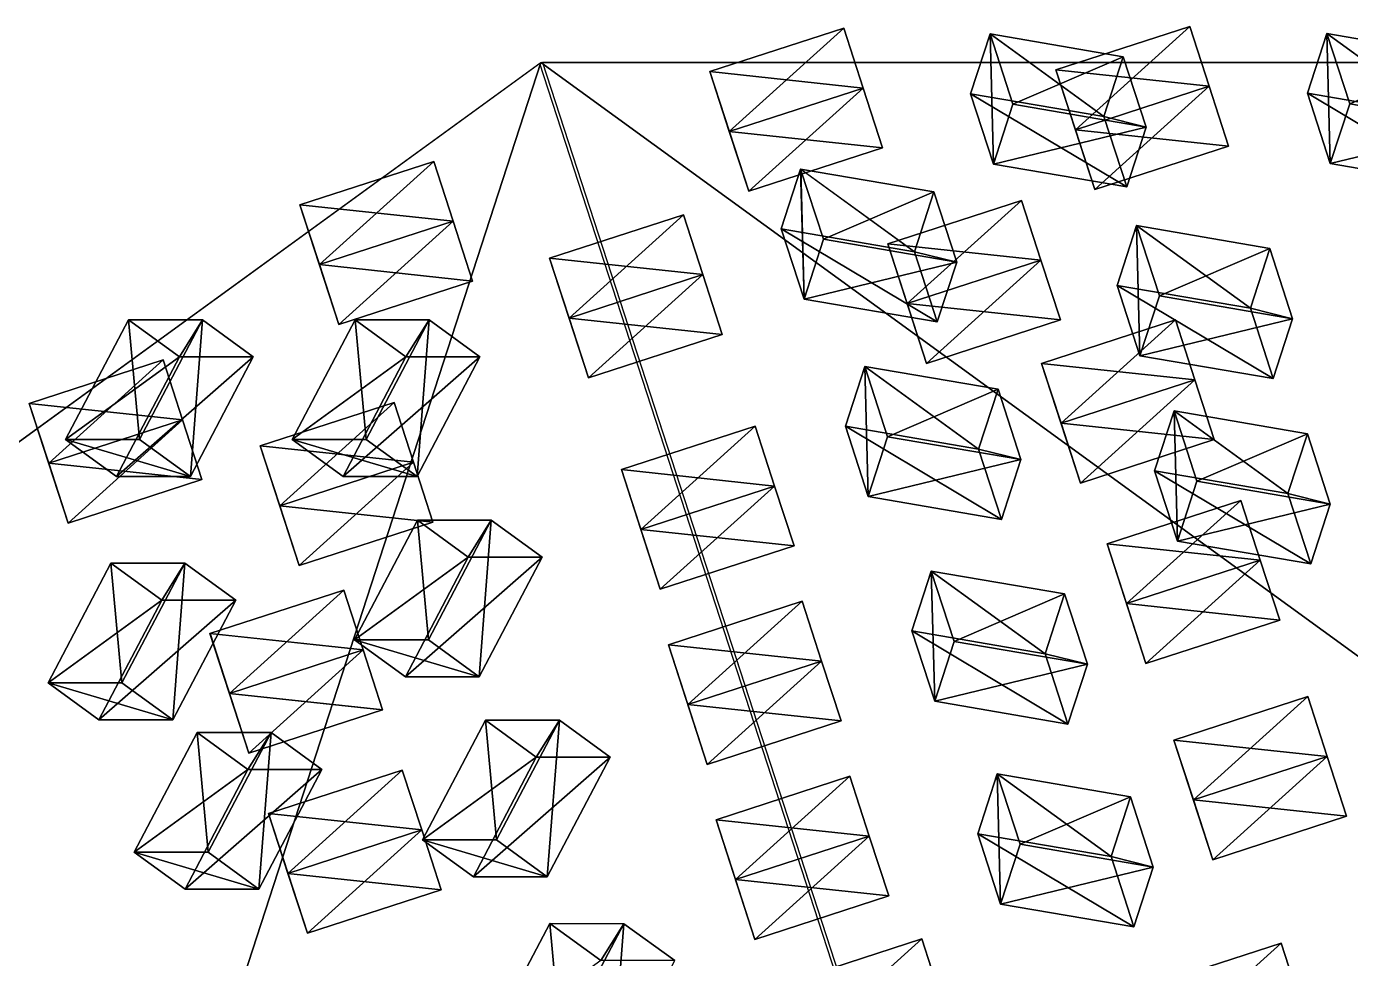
# Model space of a CAD drawing. Header units: metres. Extents: x -324 to 324, y -310 to 311.
# Drawn here: x -136.6 to -42.5, y 244.2 to 310.5 of the extents above; entities that cross this region are included whole.
import ezdxf

# ---------------------------------------------------------------- set-up
doc = ezdxf.new("R2010")
doc.units = ezdxf.units.M

msp = doc.modelspace()

# ---------------------------------------------------------------- linework, layer by layer
for p, q in [((-100.1399, 307.86993, -938.09595), (-261.94815, 190.31635, -1061.6997)), ((-261.85693, 190.37546, -1061.904), (-100.05551, 307.93835, -938.3003)), ((-61.93538, 190.30717, -738.10077), (-100.1399, 307.86993, -938.09595)), ((-100.05551, 307.93835, -938.3003), (99.94634, 307.93277, -1061.9042)), ((100.055176, 307.93848, -1061.6997), (-99.94667, 307.9327, -938.0959)), ((-99.94667, 307.9327, -938.0959), (-61.753036, 190.3664, -738.10077))]:
    msp.add_line(p, q)
for points in [[(-86.66236, 303.03534, -974.90643), (-88.044464, 307.289, -965.9624), (-78.533905, 310.37918, -965.9624), (-78.533806, 310.37927, -965.9623)], [(-77.15197, 306.12604, -963.72614), (-78.533905, 310.37918, -965.9624), (-88.044464, 307.289, -965.9624), (-88.044365, 307.2891, -965.9623)], [(-78.533905, 310.37918, -965.9624), (-77.1518, 306.12552, -974.90643), (-86.66236, 303.03534, -974.90643), (-86.66226, 303.03543, -974.9063)], [(-77.1518, 306.12552, -974.90643), (-78.533905, 310.37918, -965.9624), (-77.15197, 306.12604, -963.72614), (-77.15187, 306.12613, -963.726)], [(-60.039017, 304.09616, -947.635), (-69.51119, 305.7206, -944.87115), (-68.129265, 309.97375, -942.6348), (-68.129166, 309.97385, -942.6347)], [(-68.129265, 309.97375, -942.6348), (-69.51119, 305.7206, -944.87115), (-67.88672, 300.7202, -936.3648), (-67.88662, 300.7203, -936.3647)], [(-67.88672, 300.7202, -936.3648), (-66.50479, 304.97336, -934.12854), (-68.129265, 309.97375, -942.6348), (-68.129166, 309.97385, -942.6347)], [(-58.657085, 308.3493, -945.39874), (-68.129265, 309.97375, -942.6348), (-66.50479, 304.97336, -934.12854), (-66.50469, 304.97345, -934.1284)], [(-68.129265, 309.97375, -942.6348), (-58.657085, 308.3493, -945.39874), (-60.039017, 304.09616, -947.635), (-60.038918, 304.09625, -947.6349)], [(-62.063446, 303.15683, -989.8765), (-63.44555, 307.4105, -980.9325), (-53.934986, 310.50067, -980.9325), (-53.934887, 310.50076, -980.9324)], [(-52.553047, 306.24753, -978.6962), (-53.934986, 310.50067, -980.9325), (-63.44555, 307.4105, -980.9325), (-63.44545, 307.41058, -980.9324)], [(-53.934986, 310.50067, -980.9325), (-52.55288, 306.247, -989.8765), (-62.063446, 303.15683, -989.8765), (-62.063347, 303.15692, -989.8764)], [(-52.55288, 306.247, -989.8765), (-53.934986, 310.50067, -980.9325), (-52.553047, 306.24753, -978.6962), (-52.552948, 306.24762, -978.6961)], [(-36.094727, 304.1237, -962.48395), (-45.566906, 305.74814, -959.7201), (-44.184975, 310.00128, -957.48376), (-44.184875, 310.00137, -957.48364)], [(-44.184975, 310.00128, -957.48376), (-45.566906, 305.74814, -959.7201), (-43.942432, 300.74774, -951.21375), (-43.942333, 300.74783, -951.2136)], [(-43.942432, 300.74774, -951.21375), (-42.5605, 305.0009, -948.9775), (-44.184975, 310.00128, -957.48376), (-44.184875, 310.00137, -957.48364)], [(-34.712795, 308.37683, -960.2477), (-44.184975, 310.00128, -957.48376), (-42.5605, 305.0009, -948.9775), (-42.560402, 305.00098, -948.97736)], [(-44.184975, 310.00128, -957.48376), (-34.712795, 308.37683, -960.2477), (-36.094727, 304.1237, -962.48395), (-36.094627, 304.12378, -962.4838)], [(-100.05551, 307.93835, -938.3003), (-161.85391, 117.712, -1261.8992), (-261.85693, 190.37546, -1061.904), (-261.85684, 190.37556, -1061.9039)], [(-100.05551, 307.93835, -938.3003), (61.75283, 190.36641, -1261.8993), (-161.85391, 117.712, -1261.8992), (-161.8538, 117.7121, -1261.899)], [(-100.05551, 307.93835, -938.3003), (99.94634, 307.93277, -1061.9042), (61.75283, 190.36641, -1261.8993), (61.75293, 190.36652, -1261.8992)], [(-61.753036, 190.3664, -738.10077), (100.055176, 307.93848, -1061.6997), (-99.94667, 307.9327, -938.0959), (-99.94657, 307.9328, -938.09576)], [(-66.50479, 304.97336, -934.12854), (-57.03261, 303.3489, -936.8924), (-58.657085, 308.3493, -945.39874), (-58.656986, 308.3494, -945.3986)], [(-61.753036, 190.3664, -738.10077), (261.85678, 190.37573, -938.09595), (100.055176, 307.93848, -1061.6997), (100.055275, 307.93857, -1061.6996)], [(-60.039017, 304.09616, -947.635), (-58.657085, 308.3493, -945.39874), (-57.03261, 303.3489, -936.8924), (-57.032513, 303.349, -936.8923)], [(-42.5605, 305.0009, -948.9775), (-33.08832, 303.37643, -951.74133), (-34.712795, 308.37683, -960.2477), (-34.712696, 308.37692, -960.24756)], [(-85.280426, 298.7822, -972.67017), (-86.66253, 303.03586, -963.72614), (-88.044464, 307.289, -965.9624), (-88.044365, 307.2891, -965.9623)], [(-88.044464, 307.289, -965.9624), (-86.66236, 303.03534, -974.90643), (-85.280426, 298.7822, -972.67017), (-85.28033, 298.7823, -972.67004)], [(-88.044464, 307.289, -965.9624), (-86.66253, 303.03586, -963.72614), (-77.15197, 306.12604, -963.72614), (-77.15187, 306.12613, -963.726)], [(-60.681507, 298.9037, -987.64026), (-62.063614, 303.15735, -978.6962), (-63.44555, 307.4105, -980.9325), (-63.44545, 307.41058, -980.9324)], [(-63.44555, 307.4105, -980.9325), (-62.063446, 303.15683, -989.8765), (-60.681507, 298.9037, -987.64026), (-60.681408, 298.90378, -987.64014)], [(-63.44555, 307.4105, -980.9325), (-62.063614, 303.15735, -978.6962), (-52.553047, 306.24753, -978.6962), (-52.552948, 306.24762, -978.6961)], [(-75.76987, 301.87238, -972.67017), (-77.15197, 306.12604, -963.72614), (-86.66253, 303.03586, -963.72614), (-86.66243, 303.03595, -963.726)], [(-85.280426, 298.7822, -972.67017), (-86.66236, 303.03534, -974.90643), (-77.1518, 306.12552, -974.90643), (-77.1517, 306.1256, -974.9063)], [(-77.1518, 306.12552, -974.90643), (-75.76987, 301.87238, -972.67017), (-85.280426, 298.7822, -972.67017), (-85.28033, 298.7823, -972.67004)], [(-77.15197, 306.12604, -963.72614), (-75.76987, 301.87238, -972.67017), (-77.1518, 306.12552, -974.90643), (-77.1517, 306.1256, -974.9063)], [(-51.170944, 301.99387, -987.64026), (-52.553047, 306.24753, -978.6962), (-62.063614, 303.15735, -978.6962), (-62.063515, 303.15744, -978.6961)], [(-60.681507, 298.9037, -987.64026), (-62.063446, 303.15683, -989.8765), (-52.55288, 306.247, -989.8765), (-52.55278, 306.2471, -989.8764)], [(-52.55288, 306.247, -989.8765), (-51.170944, 301.99387, -987.64026), (-60.681507, 298.9037, -987.64026), (-60.681408, 298.90378, -987.64014)], [(-52.553047, 306.24753, -978.6962), (-51.170944, 301.99387, -987.64026), (-52.55288, 306.247, -989.8765), (-52.55278, 306.2471, -989.8764)], [(-58.414543, 299.09576, -939.1287), (-67.88672, 300.7202, -936.3648), (-69.51119, 305.7206, -944.87115), (-69.51109, 305.7207, -944.87103)], [(-69.51119, 305.7206, -944.87115), (-60.039017, 304.09616, -947.635), (-58.414543, 299.09576, -939.1287), (-58.414444, 299.09586, -939.1286)], [(-57.03261, 303.3489, -936.8924), (-66.50479, 304.97336, -934.12854), (-67.88672, 300.7202, -936.3648), (-67.88662, 300.7203, -936.3647)], [(-34.470253, 299.1233, -953.97766), (-43.942432, 300.74774, -951.21375), (-45.566906, 305.74814, -959.7201), (-45.566807, 305.74823, -959.72)], [(-45.566906, 305.74814, -959.7201), (-36.094727, 304.1237, -962.48395), (-34.470253, 299.1233, -953.97766), (-34.470154, 299.12338, -953.97754)], [(-33.08832, 303.37643, -951.74133), (-42.5605, 305.0009, -948.9775), (-43.942432, 300.74774, -951.21375), (-43.942333, 300.74783, -951.2136)], [(-57.03261, 303.3489, -936.8924), (-58.414543, 299.09576, -939.1287), (-60.039017, 304.09616, -947.635), (-60.038918, 304.09625, -947.6349)], [(-67.88672, 300.7202, -936.3648), (-58.414543, 299.09576, -939.1287), (-57.03261, 303.3489, -936.8924), (-57.032513, 303.349, -936.8923)], [(-62.063614, 303.15735, -978.6962), (-60.681507, 298.9037, -987.64026), (-51.170944, 301.99387, -987.64026), (-51.170845, 301.99396, -987.64014)], [(-43.942432, 300.74774, -951.21375), (-34.470253, 299.1233, -953.97766), (-33.08832, 303.37643, -951.74133), (-33.088223, 303.37653, -951.7412)], [(-86.66253, 303.03586, -963.72614), (-85.280426, 298.7822, -972.67017), (-75.76987, 301.87238, -972.67017), (-75.76977, 301.87247, -972.67004)], [(-115.80511, 293.56625, -974.90643), (-117.18721, 297.81992, -965.9624), (-107.67665, 300.9101, -965.9624), (-107.67655, 300.9102, -965.9623)], [(-106.294716, 296.65695, -963.72614), (-107.67665, 300.9101, -965.9624), (-117.18721, 297.81992, -965.9624), (-117.18711, 297.82, -965.9623)], [(-107.67665, 300.9101, -965.9624), (-106.29455, 296.65643, -974.90643), (-115.80511, 293.56625, -974.90643), (-115.80501, 293.56635, -974.9063)], [(-106.29455, 296.65643, -974.90643), (-107.67665, 300.9101, -965.9624), (-106.294716, 296.65695, -963.72614), (-106.29462, 296.65704, -963.726)], [(-73.50107, 294.48944, -921.04517), (-82.97324, 296.1139, -918.2813), (-81.59132, 300.36703, -916.045), (-81.59122, 300.36713, -916.04486)], [(-81.59132, 300.36703, -916.045), (-82.97324, 296.1139, -918.2813), (-81.34877, 291.1135, -909.77496), (-81.34867, 291.1136, -909.77484)], [(-81.34877, 291.1135, -909.77496), (-79.96684, 295.36664, -907.5387), (-81.59132, 300.36703, -916.045), (-81.59122, 300.36713, -916.04486)], [(-72.11914, 298.74258, -918.8089), (-81.59132, 300.36703, -916.045), (-79.96684, 295.36664, -907.5387), (-79.96674, 295.36673, -907.5386)], [(-81.59132, 300.36703, -916.045), (-72.11914, 298.74258, -918.8089), (-73.50107, 294.48944, -921.04517), (-73.50097, 294.48953, -921.04504)], [(-79.96684, 295.36664, -907.5387), (-70.49467, 293.7422, -910.30255), (-72.11914, 298.74258, -918.8089), (-72.11904, 298.74268, -918.8088)], [(-73.50107, 294.48944, -921.04517), (-72.11914, 298.74258, -918.8089), (-70.49467, 293.7422, -910.30255), (-70.49457, 293.74228, -910.3024)], [(-114.42317, 289.3131, -972.67017), (-115.805275, 293.56677, -963.72614), (-117.18721, 297.81992, -965.9624), (-117.18711, 297.82, -965.9623)], [(-117.18721, 297.81992, -965.9624), (-115.80511, 293.56625, -974.90643), (-114.42317, 289.3131, -972.67017), (-114.42307, 289.3132, -972.67004)], [(-117.18721, 297.81992, -965.9624), (-115.805275, 293.56677, -963.72614), (-106.294716, 296.65695, -963.72614), (-106.29462, 296.65704, -963.726)], [(-74.021126, 290.79483, -1005.9982), (-75.40323, 295.0485, -997.0542), (-65.89267, 298.13867, -997.0542), (-65.89257, 298.13876, -997.0541)], [(-64.510735, 293.88553, -994.81793), (-65.89267, 298.13867, -997.0542), (-75.40323, 295.0485, -997.0542), (-75.40313, 295.04858, -997.0541)], [(-65.89267, 298.13867, -997.0542), (-64.51057, 293.885, -1005.9982), (-74.021126, 290.79483, -1005.9982), (-74.02103, 290.79492, -1005.9981)], [(-64.51057, 293.885, -1005.9982), (-65.89267, 298.13867, -997.0542), (-64.510735, 293.88553, -994.81793), (-64.510635, 293.88562, -994.8178)], [(-104.91261, 292.4033, -972.67017), (-106.294716, 296.65695, -963.72614), (-115.805275, 293.56677, -963.72614), (-115.805176, 293.56686, -963.726)], [(-114.42317, 289.3131, -972.67017), (-115.80511, 293.56625, -974.90643), (-106.29455, 296.65643, -974.90643), (-106.29445, 296.65652, -974.9063)], [(-106.29455, 296.65643, -974.90643), (-104.91261, 292.4033, -972.67017), (-114.42317, 289.3131, -972.67017), (-114.42307, 289.3132, -972.67004)], [(-106.294716, 296.65695, -963.72614), (-104.91261, 292.4033, -972.67017), (-106.29455, 296.65643, -974.90643), (-106.29445, 296.65652, -974.9063)], [(-98.05485, 289.76712, -993.1009), (-99.43695, 294.02078, -984.15686), (-89.92639, 297.11096, -984.15686), (-89.92629, 297.11105, -984.15674)], [(-88.54446, 292.85782, -981.9206), (-89.92639, 297.11096, -984.15686), (-99.43695, 294.02078, -984.15686), (-99.43685, 294.02087, -984.15674)], [(-89.92639, 297.11096, -984.15686), (-88.54429, 292.8573, -993.1009), (-98.05485, 289.76712, -993.1009), (-98.05475, 289.7672, -993.10077)], [(-88.54429, 292.8573, -993.1009), (-89.92639, 297.11096, -984.15686), (-88.54446, 292.85782, -981.9206), (-88.54436, 292.8579, -981.9205)], [(-71.876595, 289.48904, -912.5389), (-81.34877, 291.1135, -909.77496), (-82.97324, 296.1139, -918.2813), (-82.973145, 296.11398, -918.2812)], [(-82.97324, 296.1139, -918.2813), (-73.50107, 294.48944, -921.04517), (-71.876595, 289.48904, -912.5389), (-71.876495, 289.48914, -912.53876)], [(-49.623108, 290.46735, -928.15125), (-59.095287, 292.0918, -925.3874), (-57.713356, 296.34494, -923.15106), (-57.713257, 296.34503, -923.15094)], [(-57.713356, 296.34494, -923.15106), (-59.095287, 292.0918, -925.3874), (-57.470814, 287.0914, -916.88104), (-57.470715, 287.0915, -916.8809)], [(-57.470814, 287.0914, -916.88104), (-56.088882, 291.34454, -914.6448), (-57.713356, 296.34494, -923.15106), (-57.713257, 296.34503, -923.15094)], [(-48.241177, 294.7205, -925.915), (-57.713356, 296.34494, -923.15106), (-56.088882, 291.34454, -914.6448), (-56.088783, 291.34464, -914.64465)], [(-57.713356, 296.34494, -923.15106), (-48.241177, 294.7205, -925.915), (-49.623108, 290.46735, -928.15125), (-49.62301, 290.46744, -928.1511)], [(-70.49467, 293.7422, -910.30255), (-79.96684, 295.36664, -907.5387), (-81.34877, 291.1135, -909.77496), (-81.34867, 291.1136, -909.77484)], [(-72.63919, 286.5417, -1003.76196), (-74.02129, 290.79535, -994.81793), (-75.40323, 295.0485, -997.0542), (-75.40313, 295.04858, -997.0541)], [(-75.40323, 295.0485, -997.0542), (-74.021126, 290.79483, -1005.9982), (-72.63919, 286.5417, -1003.76196), (-72.63909, 286.54178, -1003.76184)], [(-75.40323, 295.0485, -997.0542), (-74.02129, 290.79535, -994.81793), (-64.510735, 293.88553, -994.81793), (-64.510635, 293.88562, -994.8178)], [(-56.088882, 291.34454, -914.6448), (-46.616703, 289.7201, -917.4086), (-48.241177, 294.7205, -925.915), (-48.241077, 294.72058, -925.91486)], [(-49.623108, 290.46735, -928.15125), (-48.241177, 294.7205, -925.915), (-46.616703, 289.7201, -917.4086), (-46.616604, 289.72018, -917.4085)], [(-96.67291, 285.51398, -990.8646), (-98.055016, 289.76764, -981.9206), (-99.43695, 294.02078, -984.15686), (-99.43685, 294.02087, -984.15674)], [(-99.43695, 294.02078, -984.15686), (-98.05485, 289.76712, -993.1009), (-96.67291, 285.51398, -990.8646), (-96.67281, 285.51407, -990.8645)], [(-99.43695, 294.02078, -984.15686), (-98.055016, 289.76764, -981.9206), (-88.54446, 292.85782, -981.9206), (-88.54436, 292.8579, -981.9205)], [(-81.34877, 291.1135, -909.77496), (-71.876595, 289.48904, -912.5389), (-70.49467, 293.7422, -910.30255), (-70.49457, 293.74228, -910.3024)], [(-63.128628, 289.63187, -1003.76196), (-64.510735, 293.88553, -994.81793), (-74.02129, 290.79535, -994.81793), (-74.021194, 290.79544, -994.8178)], [(-72.63919, 286.5417, -1003.76196), (-74.021126, 290.79483, -1005.9982), (-64.51057, 293.885, -1005.9982), (-64.51047, 293.8851, -1005.9981)], [(-70.49467, 293.7422, -910.30255), (-71.876595, 289.48904, -912.5389), (-73.50107, 294.48944, -921.04517), (-73.50097, 294.48953, -921.04504)], [(-64.51057, 293.885, -1005.9982), (-63.128628, 289.63187, -1003.76196), (-72.63919, 286.5417, -1003.76196), (-72.63909, 286.54178, -1003.76184)], [(-64.510735, 293.88553, -994.81793), (-63.128628, 289.63187, -1003.76196), (-64.51057, 293.885, -1005.9982), (-64.51047, 293.8851, -1005.9981)], [(-115.805275, 293.56677, -963.72614), (-114.42317, 289.3131, -972.67017), (-104.91261, 292.4033, -972.67017), (-104.91251, 292.40338, -972.67004)], [(-87.16235, 288.60416, -990.8646), (-88.54446, 292.85782, -981.9206), (-98.055016, 289.76764, -981.9206), (-98.05492, 289.76773, -981.9205)], [(-96.67291, 285.51398, -990.8646), (-98.05485, 289.76712, -993.1009), (-88.54429, 292.8573, -993.1009), (-88.54419, 292.8574, -993.10077)], [(-88.54429, 292.8573, -993.1009), (-87.16235, 288.60416, -990.8646), (-96.67291, 285.51398, -990.8646), (-96.67281, 285.51407, -990.8645)], [(-88.54446, 292.85782, -981.9206), (-87.16235, 288.60416, -990.8646), (-88.54429, 292.8573, -993.1009), (-88.54419, 292.8574, -993.10077)], [(-47.998634, 285.46695, -919.64496), (-57.470814, 287.0914, -916.88104), (-59.095287, 292.0918, -925.3874), (-59.09519, 292.0919, -925.38727)], [(-59.095287, 292.0918, -925.3874), (-49.623108, 290.46735, -928.15125), (-47.998634, 285.46695, -919.64496), (-47.998535, 285.46704, -919.64484)], [(-46.616703, 289.7201, -917.4086), (-56.088882, 291.34454, -914.6448), (-57.470814, 287.0914, -916.88104), (-57.470715, 287.0915, -916.8809)], [(-74.02129, 290.79535, -994.81793), (-72.63919, 286.5417, -1003.76196), (-63.128628, 289.63187, -1003.76196), (-63.12853, 289.63196, -1003.76184)], [(-46.616703, 289.7201, -917.4086), (-47.998634, 285.46695, -919.64496), (-49.623108, 290.46735, -928.15125), (-49.62301, 290.46744, -928.1511)], [(-129.37868, 289.64566, -944.9735), (-133.8507, 281.13907, -942.2096), (-128.59305, 281.13882, -933.7033), (-128.59294, 281.13892, -933.7032)], [(-133.8507, 281.13907, -942.2096), (-129.37868, 289.64566, -944.9735), (-125.76073, 287.01706, -947.2098), (-125.76063, 287.01715, -947.20966)], [(-128.59305, 281.13882, -933.7033), (-124.121025, 289.64542, -936.46716), (-129.37868, 289.64566, -944.9735), (-129.37857, 289.64575, -944.9734)], [(-125.76073, 287.01706, -947.2098), (-129.37868, 289.64566, -944.9735), (-124.121025, 289.64542, -936.46716), (-124.120926, 289.6455, -936.46704)], [(-124.121025, 289.64542, -936.46716), (-128.59305, 281.13882, -933.7033), (-124.975105, 278.51022, -935.9396), (-124.975006, 278.5103, -935.93945)], [(-124.121025, 289.64542, -936.46716), (-120.50308, 287.0168, -938.7035), (-125.76073, 287.01706, -947.2098), (-125.76063, 287.01715, -947.20966)], [(-124.975105, 278.51022, -935.9396), (-120.50308, 287.0168, -938.7035), (-124.121025, 289.64542, -936.46716), (-124.120926, 289.6455, -936.46704)], [(-113.26792, 289.64493, -918.9081), (-117.739944, 281.13834, -916.14417), (-112.4823, 281.1381, -907.6379), (-112.4822, 281.13818, -907.63776)], [(-117.739944, 281.13834, -916.14417), (-113.26792, 289.64493, -918.9081), (-109.64998, 287.01633, -921.14435), (-109.64988, 287.01642, -921.1442)], [(-112.4823, 281.1381, -907.6379), (-108.01028, 289.64468, -910.40173), (-113.26792, 289.64493, -918.9081), (-113.26782, 289.64502, -918.90796)], [(-109.64998, 287.01633, -921.14435), (-113.26792, 289.64493, -918.9081), (-108.01028, 289.64468, -910.40173), (-108.01018, 289.64478, -910.4016)], [(-108.01028, 289.64468, -910.40173), (-112.4823, 281.1381, -907.6379), (-108.86436, 278.5095, -909.87415), (-108.86426, 278.50958, -909.874)], [(-108.01028, 289.64468, -910.40173), (-104.392334, 287.01608, -912.63806), (-109.64998, 287.01633, -921.14435), (-109.64988, 287.01642, -921.1442)], [(-108.86436, 278.5095, -909.87415), (-104.392334, 287.01608, -912.63806), (-108.01028, 289.64468, -910.40173), (-108.01018, 289.64478, -910.4016)], [(-98.055016, 289.76764, -981.9206), (-96.67291, 285.51398, -990.8646), (-87.16235, 288.60416, -990.8646), (-87.162254, 288.60425, -990.8645)], [(-63.08056, 282.2885, -1028.937), (-64.46266, 286.54218, -1019.993), (-54.9521, 289.63235, -1019.993), (-54.952, 289.63245, -1019.99286)], [(-53.57016, 285.3792, -1017.7567), (-54.9521, 289.63235, -1019.993), (-64.46266, 286.54218, -1019.993), (-64.46256, 286.54227, -1019.99286)], [(-54.9521, 289.63235, -1019.993), (-53.569992, 285.3787, -1028.937), (-63.08056, 282.2885, -1028.937), (-63.08046, 282.2886, -1028.9369)], [(-57.470814, 287.0914, -916.88104), (-47.998634, 285.46695, -919.64496), (-46.616703, 289.7201, -917.4086), (-46.616604, 289.72018, -917.4085)], [(-53.569992, 285.3787, -1028.937), (-54.9521, 289.63235, -1019.993), (-53.57016, 285.3792, -1017.7567), (-53.57006, 285.3793, -1017.7566)], [(-135.04276, 279.44434, -989.8765), (-136.42485, 283.698, -980.9325), (-126.91429, 286.78818, -980.9325), (-126.91419, 286.78827, -980.9324)], [(-125.53236, 282.53503, -978.6962), (-126.91429, 286.78818, -980.9325), (-136.42485, 283.698, -980.9325), (-136.42474, 283.6981, -980.9324)], [(-126.91429, 286.78818, -980.9325), (-125.53219, 282.53452, -989.8765), (-135.04276, 279.44434, -989.8765), (-135.04265, 279.44443, -989.8764)], [(-125.76073, 287.01706, -947.2098), (-130.23276, 278.51047, -944.4459), (-133.8507, 281.13907, -942.2096), (-133.85059, 281.13916, -942.2095)], [(-130.23276, 278.51047, -944.4459), (-125.76073, 287.01706, -947.2098), (-120.50308, 287.0168, -938.7035), (-120.50298, 287.0169, -938.70337)], [(-120.50308, 287.0168, -938.7035), (-124.975105, 278.51022, -935.9396), (-130.23276, 278.51047, -944.4459), (-130.23265, 278.51056, -944.4458)], [(-125.53219, 282.53452, -989.8765), (-126.91429, 286.78818, -980.9325), (-125.53236, 282.53503, -978.6962), (-125.53226, 282.53513, -978.6961)], [(-109.64998, 287.01633, -921.14435), (-114.122, 278.50974, -918.3805), (-117.739944, 281.13834, -916.14417), (-117.739845, 281.13843, -916.14404)], [(-114.122, 278.50974, -918.3805), (-109.64998, 287.01633, -921.14435), (-104.392334, 287.01608, -912.63806), (-104.392235, 287.01617, -912.63794)], [(-104.392334, 287.01608, -912.63806), (-108.86436, 278.5095, -909.87415), (-114.122, 278.50974, -918.3805), (-114.1219, 278.50983, -918.3804)], [(-68.941574, 280.45456, -897.1701), (-78.41375, 282.079, -894.40625), (-77.03182, 286.33215, -892.1699), (-77.03172, 286.33224, -892.1698)], [(-77.03182, 286.33215, -892.1699), (-78.41375, 282.079, -894.40625), (-76.789276, 277.0786, -885.8999), (-76.78918, 277.0787, -885.8998)], [(-76.789276, 277.0786, -885.8999), (-75.40735, 281.33176, -883.66364), (-77.03182, 286.33215, -892.1699), (-77.03172, 286.33224, -892.1698)], [(-67.55965, 284.7077, -894.93384), (-77.03182, 286.33215, -892.1699), (-75.40735, 281.33176, -883.66364), (-75.40725, 281.33185, -883.6635)], [(-77.03182, 286.33215, -892.1699), (-67.55965, 284.7077, -894.93384), (-68.941574, 280.45456, -897.1701), (-68.941475, 280.45465, -897.17)], [(-61.69862, 278.03537, -1026.7008), (-63.080727, 282.28903, -1017.7567), (-64.46266, 286.54218, -1019.993), (-64.46256, 286.54227, -1019.99286)], [(-64.46266, 286.54218, -1019.993), (-63.08056, 282.2885, -1028.937), (-61.69862, 278.03537, -1026.7008), (-61.69852, 278.03546, -1026.7007)], [(-64.46266, 286.54218, -1019.993), (-63.080727, 282.28903, -1017.7567), (-53.57016, 285.3792, -1017.7567), (-53.57006, 285.3793, -1017.7566)], [(-52.188057, 281.12555, -1026.7008), (-53.57016, 285.3792, -1017.7567), (-63.080727, 282.28903, -1017.7567), (-63.080627, 282.28912, -1017.7566)], [(-61.69862, 278.03537, -1026.7008), (-63.08056, 282.2885, -1028.937), (-53.569992, 285.3787, -1028.937), (-53.569893, 285.37878, -1028.9369)], [(-53.569992, 285.3787, -1028.937), (-52.188057, 281.12555, -1026.7008), (-61.69862, 278.03537, -1026.7008), (-61.69852, 278.03546, -1026.7007)], [(-53.57016, 285.3792, -1017.7567), (-52.188057, 281.12555, -1026.7008), (-53.569992, 285.3787, -1028.937), (-53.569893, 285.37878, -1028.9369)], [(-75.40735, 281.33176, -883.66364), (-65.93517, 279.7073, -886.4275), (-67.55965, 284.7077, -894.93384), (-67.55955, 284.7078, -894.9337)], [(-68.941574, 280.45456, -897.1701), (-67.55965, 284.7077, -894.93384), (-65.93517, 279.7073, -886.4275), (-65.935074, 279.7074, -886.42737)], [(-133.66081, 275.1912, -987.64026), (-135.04292, 279.44485, -978.6962), (-136.42485, 283.698, -980.9325), (-136.42474, 283.6981, -980.9324)], [(-136.42485, 283.698, -980.9325), (-135.04276, 279.44434, -989.8765), (-133.66081, 275.1912, -987.64026), (-133.6607, 275.19128, -987.64014)], [(-136.42485, 283.698, -980.9325), (-135.04292, 279.44485, -978.6962), (-125.53236, 282.53503, -978.6962), (-125.53226, 282.53513, -978.6961)], [(-118.62797, 276.42224, -1005.7679), (-120.01007, 280.6759, -996.82385), (-110.49951, 283.76608, -996.82385), (-110.49941, 283.76617, -996.8237)], [(-109.11758, 279.51294, -994.5876), (-110.49951, 283.76608, -996.82385), (-120.01007, 280.6759, -996.82385), (-120.00997, 280.676, -996.8237)], [(-110.49951, 283.76608, -996.82385), (-109.11741, 279.51242, -1005.7679), (-118.62797, 276.42224, -1005.7679), (-118.62787, 276.42233, -1005.76776)], [(-109.11741, 279.51242, -1005.7679), (-110.49951, 283.76608, -996.82385), (-109.11758, 279.51294, -994.5876), (-109.11748, 279.51303, -994.58746)], [(-124.15025, 278.28137, -987.64026), (-125.53236, 282.53503, -978.6962), (-135.04292, 279.44485, -978.6962), (-135.04282, 279.44495, -978.6961)], [(-133.66081, 275.1912, -987.64026), (-135.04276, 279.44434, -989.8765), (-125.53219, 282.53452, -989.8765), (-125.53209, 282.5346, -989.8764)], [(-125.53219, 282.53452, -989.8765), (-124.15025, 278.28137, -987.64026), (-133.66081, 275.1912, -987.64026), (-133.6607, 275.19128, -987.64014)], [(-125.53236, 282.53503, -978.6962), (-124.15025, 278.28137, -987.64026), (-125.53219, 282.53452, -989.8765), (-125.53209, 282.5346, -989.8764)], [(-46.955025, 277.29184, -904.7417), (-56.427204, 278.9163, -901.97784), (-55.045273, 283.16943, -899.7415), (-55.045174, 283.16953, -899.7414)], [(-55.045273, 283.16943, -899.7415), (-56.427204, 278.9163, -901.97784), (-54.80273, 273.9159, -893.4715), (-54.80263, 273.916, -893.4714)], [(-54.80273, 273.9159, -893.4715), (-53.4208, 278.16904, -891.2352), (-55.045273, 283.16943, -899.7415), (-55.045174, 283.16953, -899.7414)], [(-45.573093, 281.54498, -902.50543), (-55.045273, 283.16943, -899.7415), (-53.4208, 278.16904, -891.2352), (-53.4207, 278.16913, -891.2351)], [(-55.045273, 283.16943, -899.7415), (-45.573093, 281.54498, -902.50543), (-46.955025, 277.29184, -904.7417), (-46.954926, 277.29193, -904.7416)], [(-92.95474, 274.73727, -1024.8375), (-94.336845, 278.99094, -1015.8935), (-84.82629, 282.08112, -1015.8935), (-84.82619, 282.0812, -1015.8934)], [(-83.44435, 277.82797, -1013.6572), (-84.82629, 282.08112, -1015.8935), (-94.336845, 278.99094, -1015.8935), (-94.33675, 278.99103, -1015.8934)], [(-84.82629, 282.08112, -1015.8935), (-83.44418, 277.82745, -1024.8375), (-92.95474, 274.73727, -1024.8375), (-92.95464, 274.73737, -1024.8374)], [(-83.44418, 277.82745, -1024.8375), (-84.82629, 282.08112, -1015.8935), (-83.44435, 277.82797, -1013.6572), (-83.44425, 277.82806, -1013.6571)], [(-67.3171, 275.45416, -888.6638), (-76.789276, 277.0786, -885.8999), (-78.41375, 282.079, -894.40625), (-78.41365, 282.0791, -894.4061)], [(-78.41375, 282.079, -894.40625), (-68.941574, 280.45456, -897.1701), (-67.3171, 275.45416, -888.6638), (-67.317, 275.45425, -888.6637)], [(-63.080727, 282.28903, -1017.7567), (-61.69862, 278.03537, -1026.7008), (-52.188057, 281.12555, -1026.7008), (-52.187958, 281.12564, -1026.7007)], [(-53.4208, 278.16904, -891.2352), (-43.94862, 276.5446, -893.9991), (-45.573093, 281.54498, -902.50543), (-45.572994, 281.54507, -902.5053)], [(-46.955025, 277.29184, -904.7417), (-45.573093, 281.54498, -902.50543), (-43.94862, 276.5446, -893.9991), (-43.94852, 276.54468, -893.99896)], [(-124.975105, 278.51022, -935.9396), (-128.59305, 281.13882, -933.7033), (-133.8507, 281.13907, -942.2096), (-133.85059, 281.13916, -942.2095)], [(-133.8507, 281.13907, -942.2096), (-130.23276, 278.51047, -944.4459), (-124.975105, 278.51022, -935.9396), (-124.975006, 278.5103, -935.93945)], [(-117.24603, 272.1691, -1003.5316), (-118.628136, 276.42276, -994.5876), (-120.01007, 280.6759, -996.82385), (-120.00997, 280.676, -996.8237)], [(-120.01007, 280.6759, -996.82385), (-118.62797, 276.42224, -1005.7679), (-117.24603, 272.1691, -1003.5316), (-117.24593, 272.1692, -1003.5315)], [(-120.01007, 280.6759, -996.82385), (-118.628136, 276.42276, -994.5876), (-109.11758, 279.51294, -994.5876), (-109.11748, 279.51303, -994.58746)], [(-108.86436, 278.5095, -909.87415), (-112.4823, 281.1381, -907.6379), (-117.739944, 281.13834, -916.14417), (-117.739845, 281.13843, -916.14404)], [(-117.739944, 281.13834, -916.14417), (-114.122, 278.50974, -918.3805), (-108.86436, 278.5095, -909.87415), (-108.86426, 278.50958, -909.874)], [(-65.93517, 279.7073, -886.4275), (-75.40735, 281.33176, -883.66364), (-76.789276, 277.0786, -885.8999), (-76.78918, 277.0787, -885.8998)], [(-76.789276, 277.0786, -885.8999), (-67.3171, 275.45416, -888.6638), (-65.93517, 279.7073, -886.4275), (-65.935074, 279.7074, -886.42737)], [(-65.93517, 279.7073, -886.4275), (-67.3171, 275.45416, -888.6638), (-68.941574, 280.45456, -897.1701), (-68.941475, 280.45465, -897.17)], [(-135.04292, 279.44485, -978.6962), (-133.66081, 275.1912, -987.64026), (-124.15025, 278.28137, -987.64026), (-124.150154, 278.28146, -987.64014)], [(-107.73547, 275.25928, -1003.5316), (-109.11758, 279.51294, -994.5876), (-118.628136, 276.42276, -994.5876), (-118.62804, 276.42285, -994.58746)], [(-117.24603, 272.1691, -1003.5316), (-118.62797, 276.42224, -1005.7679), (-109.11741, 279.51242, -1005.7679), (-109.11731, 279.5125, -1005.76776)], [(-109.11741, 279.51242, -1005.7679), (-107.73547, 275.25928, -1003.5316), (-117.24603, 272.1691, -1003.5316), (-117.24593, 272.1692, -1003.5315)], [(-109.11758, 279.51294, -994.5876), (-107.73547, 275.25928, -1003.5316), (-109.11741, 279.51242, -1005.7679), (-109.11731, 279.5125, -1005.76776)], [(-91.57281, 270.48413, -1022.60126), (-92.95491, 274.7378, -1013.6572), (-94.336845, 278.99094, -1015.8935), (-94.33675, 278.99103, -1015.8934)], [(-94.336845, 278.99094, -1015.8935), (-92.95474, 274.73727, -1024.8375), (-91.57281, 270.48413, -1022.60126), (-91.57271, 270.48422, -1022.60114)], [(-94.336845, 278.99094, -1015.8935), (-92.95491, 274.7378, -1013.6572), (-83.44435, 277.82797, -1013.6572), (-83.44425, 277.82806, -1013.6571)], [(-45.33055, 272.29144, -896.2354), (-54.80273, 273.9159, -893.4715), (-56.427204, 278.9163, -901.97784), (-56.427105, 278.91638, -901.9777)], [(-56.427204, 278.9163, -901.97784), (-46.955025, 277.29184, -904.7417), (-45.33055, 272.29144, -896.2354), (-45.330452, 272.29153, -896.2353)], [(-82.06225, 273.5743, -1022.60126), (-83.44435, 277.82797, -1013.6572), (-92.95491, 274.7378, -1013.6572), (-92.95481, 274.73788, -1013.6571)], [(-91.57281, 270.48413, -1022.60126), (-92.95474, 274.73727, -1024.8375), (-83.44418, 277.82745, -1024.8375), (-83.444084, 277.82755, -1024.8374)], [(-83.44418, 277.82745, -1024.8375), (-82.06225, 273.5743, -1022.60126), (-91.57281, 270.48413, -1022.60126), (-91.57271, 270.48422, -1022.60114)], [(-83.44435, 277.82797, -1013.6572), (-82.06225, 273.5743, -1022.60126), (-83.44418, 277.82745, -1024.8375), (-83.444084, 277.82755, -1024.8374)], [(-43.94862, 276.5446, -893.9991), (-53.4208, 278.16904, -891.2352), (-54.80273, 273.9159, -893.4715), (-54.80263, 273.916, -893.4714)], [(-58.425987, 269.46317, -1056.2058), (-59.80809, 273.71683, -1047.2617), (-50.297527, 276.807, -1047.2617), (-50.29743, 276.8071, -1047.2616)], [(-48.91559, 272.55386, -1045.0254), (-50.297527, 276.807, -1047.2617), (-59.80809, 273.71683, -1047.2617), (-59.80799, 273.71692, -1047.2616)], [(-50.297527, 276.807, -1047.2617), (-48.91542, 272.55334, -1056.2058), (-58.425987, 269.46317, -1056.2058), (-58.425888, 269.46326, -1056.2057)], [(-48.91542, 272.55334, -1056.2058), (-50.297527, 276.807, -1047.2617), (-48.91559, 272.55386, -1045.0254), (-48.91549, 272.55396, -1045.0253)], [(-43.94862, 276.5446, -893.9991), (-45.33055, 272.29144, -896.2354), (-46.955025, 277.29184, -904.7417), (-46.954926, 277.29193, -904.7416)], [(-118.628136, 276.42276, -994.5876), (-117.24603, 272.1691, -1003.5316), (-107.73547, 275.25928, -1003.5316), (-107.735374, 275.25937, -1003.5315)], [(-54.80273, 273.9159, -893.4715), (-45.33055, 272.29144, -896.2354), (-43.94862, 276.5446, -893.9991), (-43.94852, 276.54468, -893.99896)], [(-108.83914, 275.40646, -895.0068), (-113.31117, 266.89987, -892.24286), (-108.05352, 266.89963, -883.7366), (-108.05342, 266.89972, -883.73645)], [(-113.31117, 266.89987, -892.24286), (-108.83914, 275.40646, -895.0068), (-105.2212, 272.77786, -897.24304), (-105.2211, 272.77795, -897.2429)], [(-108.05352, 266.89963, -883.7366), (-103.5815, 275.40622, -886.5004), (-108.83914, 275.40646, -895.0068), (-108.83904, 275.40656, -895.00665)], [(-105.2212, 272.77786, -897.24304), (-108.83914, 275.40646, -895.0068), (-103.5815, 275.40622, -886.5004), (-103.5814, 275.4063, -886.5003)], [(-103.5815, 275.40622, -886.5004), (-108.05352, 266.89963, -883.7366), (-104.43558, 264.27103, -885.97284), (-104.43548, 264.27112, -885.9727)], [(-103.5815, 275.40622, -886.5004), (-99.96355, 272.77762, -888.73676), (-105.2212, 272.77786, -897.24304), (-105.2211, 272.77795, -897.2429)], [(-104.43558, 264.27103, -885.97284), (-99.96355, 272.77762, -888.73676), (-103.5815, 275.40622, -886.5004), (-103.5814, 275.4063, -886.5003)], [(-92.95491, 274.7378, -1013.6572), (-91.57281, 270.48413, -1022.60126), (-82.06225, 273.5743, -1022.60126), (-82.06215, 273.5744, -1022.60114)], [(-57.04405, 265.21002, -1053.9695), (-58.426155, 269.46368, -1045.0254), (-59.80809, 273.71683, -1047.2617), (-59.80799, 273.71692, -1047.2616)], [(-59.80809, 273.71683, -1047.2617), (-58.425987, 269.46317, -1056.2058), (-57.04405, 265.21002, -1053.9695), (-57.04395, 265.2101, -1053.9694)], [(-59.80809, 273.71683, -1047.2617), (-58.426155, 269.46368, -1045.0254), (-48.91559, 272.55386, -1045.0254), (-48.91549, 272.55396, -1045.0253)], [(-130.62358, 272.3408, -926.6469), (-135.09561, 263.8342, -923.883), (-129.83797, 263.83395, -915.3767), (-129.83786, 263.83405, -915.3766)], [(-135.09561, 263.8342, -923.883), (-130.62358, 272.3408, -926.6469), (-127.00564, 269.7122, -928.8832), (-127.00554, 269.71228, -928.88306)], [(-129.83797, 263.83395, -915.3767), (-125.36594, 272.34055, -918.14056), (-130.62358, 272.3408, -926.6469), (-130.62347, 272.34088, -926.6468)], [(-127.00564, 269.7122, -928.8832), (-130.62358, 272.3408, -926.6469), (-125.36594, 272.34055, -918.14056), (-125.36584, 272.34064, -918.14044)], [(-125.36594, 272.34055, -918.14056), (-129.83797, 263.83395, -915.3767), (-126.22002, 261.20535, -917.613), (-126.21992, 261.20544, -917.61285)], [(-125.36594, 272.34055, -918.14056), (-121.747986, 269.71194, -920.3769), (-127.00564, 269.7122, -928.8832), (-127.00554, 269.71228, -928.88306)], [(-126.22002, 261.20535, -917.613), (-121.747986, 269.71194, -920.3769), (-125.36594, 272.34055, -918.14056), (-125.36584, 272.34064, -918.14044)], [(-105.2212, 272.77786, -897.24304), (-109.69322, 264.27127, -894.4792), (-113.31117, 266.89987, -892.24286), (-113.31107, 266.89996, -892.24274)], [(-109.69322, 264.27127, -894.4792), (-105.2212, 272.77786, -897.24304), (-99.96355, 272.77762, -888.73676), (-99.96345, 272.7777, -888.73663)], [(-99.96355, 272.77762, -888.73676), (-104.43558, 264.27103, -885.97284), (-109.69322, 264.27127, -894.4792), (-109.69312, 264.27136, -894.47906)], [(-47.533485, 268.3002, -1053.9695), (-48.91559, 272.55386, -1045.0254), (-58.426155, 269.46368, -1045.0254), (-58.426056, 269.46378, -1045.0253)], [(-57.04405, 265.21002, -1053.9695), (-58.425987, 269.46317, -1056.2058), (-48.91542, 272.55334, -1056.2058), (-48.91532, 272.55344, -1056.2057)], [(-48.91542, 272.55334, -1056.2058), (-47.533485, 268.3002, -1053.9695), (-57.04405, 265.21002, -1053.9695), (-57.04395, 265.2101, -1053.9694)], [(-48.91559, 272.55386, -1045.0254), (-47.533485, 268.3002, -1053.9695), (-48.91542, 272.55334, -1056.2058), (-48.91532, 272.55344, -1056.2057)], [(-64.21475, 265.9047, -872.4189), (-73.68693, 267.52914, -869.655), (-72.305, 271.7823, -867.4187), (-72.3049, 271.78238, -867.4186)], [(-72.305, 271.7823, -867.4187), (-73.68693, 267.52914, -869.655), (-72.062454, 262.52875, -861.1487), (-72.062355, 262.52884, -861.14856)], [(-72.062454, 262.52875, -861.1487), (-70.68053, 266.7819, -858.9124), (-72.305, 271.7823, -867.4187), (-72.3049, 271.78238, -867.4186)], [(-62.83282, 270.15784, -870.1826), (-72.305, 271.7823, -867.4187), (-70.68053, 266.7819, -858.9124), (-70.68043, 266.78198, -858.9123)], [(-72.305, 271.7823, -867.4187), (-62.83282, 270.15784, -870.1826), (-64.21475, 265.9047, -872.4189), (-64.21465, 265.9048, -872.41876)], [(-122.19869, 263.0798, -1028.937), (-123.580795, 267.33347, -1019.993), (-114.07024, 270.42365, -1019.993), (-114.07014, 270.42374, -1019.99286)], [(-112.6883, 266.1705, -1017.7567), (-114.07024, 270.42365, -1019.993), (-123.580795, 267.33347, -1019.993), (-123.580696, 267.33356, -1019.99286)], [(-114.07024, 270.42365, -1019.993), (-112.68813, 266.16998, -1028.937), (-122.19869, 263.0798, -1028.937), (-122.19859, 263.0799, -1028.9369)], [(-112.68813, 266.16998, -1028.937), (-114.07024, 270.42365, -1019.993), (-112.6883, 266.1705, -1017.7567), (-112.6882, 266.1706, -1017.7566)], [(-70.68053, 266.7819, -858.9124), (-61.208347, 265.15744, -861.6763), (-62.83282, 270.15784, -870.1826), (-62.83272, 270.15793, -870.1825)], [(-64.21475, 265.9047, -872.4189), (-62.83282, 270.15784, -870.1826), (-61.208347, 265.15744, -861.6763), (-61.20825, 265.15753, -861.67615)], [(-127.00564, 269.7122, -928.8832), (-131.47766, 261.2056, -926.1193), (-135.09561, 263.8342, -923.883), (-135.0955, 263.8343, -923.8829)], [(-131.47766, 261.2056, -926.1193), (-127.00564, 269.7122, -928.8832), (-121.747986, 269.71194, -920.3769), (-121.74789, 269.71204, -920.3768)], [(-121.747986, 269.71194, -920.3769), (-126.22002, 261.20535, -917.613), (-131.47766, 261.2056, -926.1193), (-131.47755, 261.2057, -926.1192)], [(-89.6126, 262.28473, -1050.5862), (-90.994705, 266.5384, -1041.6421), (-81.484146, 269.62857, -1041.6421), (-81.48405, 269.62866, -1041.642)], [(-80.10221, 265.37543, -1039.4058), (-81.484146, 269.62857, -1041.6421), (-90.994705, 266.5384, -1041.6421), (-90.994606, 266.53848, -1041.642)], [(-81.484146, 269.62857, -1041.6421), (-80.10204, 265.3749, -1050.5862), (-89.6126, 262.28473, -1050.5862), (-89.6125, 262.28482, -1050.586)], [(-80.10204, 265.3749, -1050.5862), (-81.484146, 269.62857, -1041.6421), (-80.10221, 265.37543, -1039.4058), (-80.10211, 265.37552, -1039.4056)], [(-58.426155, 269.46368, -1045.0254), (-57.04405, 265.21002, -1053.9695), (-47.533485, 268.3002, -1053.9695), (-47.533386, 268.3003, -1053.9694)], [(-120.81676, 258.82666, -1026.7008), (-122.19886, 263.08032, -1017.7567), (-123.580795, 267.33347, -1019.993), (-123.580696, 267.33356, -1019.99286)], [(-123.580795, 267.33347, -1019.993), (-122.19869, 263.0798, -1028.937), (-120.81676, 258.82666, -1026.7008), (-120.81666, 258.82675, -1026.7007)], [(-123.580795, 267.33347, -1019.993), (-122.19886, 263.08032, -1017.7567), (-112.6883, 266.1705, -1017.7567), (-112.6882, 266.1706, -1017.7566)], [(-62.59028, 260.9043, -863.9126), (-72.062454, 262.52875, -861.1487), (-73.68693, 267.52914, -869.655), (-73.68683, 267.52924, -869.6549)], [(-73.68693, 267.52914, -869.655), (-64.21475, 265.9047, -872.4189), (-62.59028, 260.9043, -863.9126), (-62.59018, 260.9044, -863.9125)], [(-104.43558, 264.27103, -885.97284), (-108.05352, 266.89963, -883.7366), (-113.31117, 266.89987, -892.24286), (-113.31107, 266.89996, -892.24274)], [(-113.31117, 266.89987, -892.24286), (-109.69322, 264.27127, -894.4792), (-104.43558, 264.27103, -885.97284), (-104.43548, 264.27112, -885.9727)], [(-88.23067, 258.0316, -1048.3499), (-89.61277, 262.28525, -1039.4058), (-90.994705, 266.5384, -1041.6421), (-90.994606, 266.53848, -1041.642)], [(-90.994705, 266.5384, -1041.6421), (-89.6126, 262.28473, -1050.5862), (-88.23067, 258.0316, -1048.3499), (-88.23057, 258.03168, -1048.3497)], [(-90.994705, 266.5384, -1041.6421), (-89.61277, 262.28525, -1039.4058), (-80.10221, 265.37543, -1039.4058), (-80.10211, 265.37552, -1039.4056)], [(-61.208347, 265.15744, -861.6763), (-70.68053, 266.7819, -858.9124), (-72.062454, 262.52875, -861.1487), (-72.062355, 262.52884, -861.14856)], [(-111.3062, 261.91684, -1026.7008), (-112.6883, 266.1705, -1017.7567), (-122.19886, 263.08032, -1017.7567), (-122.19876, 263.0804, -1017.7566)], [(-120.81676, 258.82666, -1026.7008), (-122.19869, 263.0798, -1028.937), (-112.68813, 266.16998, -1028.937), (-112.688034, 266.17007, -1028.9369)], [(-112.68813, 266.16998, -1028.937), (-111.3062, 261.91684, -1026.7008), (-120.81676, 258.82666, -1026.7008), (-120.81666, 258.82675, -1026.7007)], [(-112.6883, 266.1705, -1017.7567), (-111.3062, 261.91684, -1026.7008), (-112.68813, 266.16998, -1028.937), (-112.688034, 266.17007, -1028.9369)], [(-61.208347, 265.15744, -861.6763), (-62.59028, 260.9043, -863.9126), (-64.21475, 265.9047, -872.4189), (-64.21465, 265.9048, -872.41876)], [(-78.72011, 261.12177, -1048.3499), (-80.10221, 265.37543, -1039.4058), (-89.61277, 262.28525, -1039.4058), (-89.61267, 262.28534, -1039.4056)], [(-88.23067, 258.0316, -1048.3499), (-89.6126, 262.28473, -1050.5862), (-80.10204, 265.3749, -1050.5862), (-80.101944, 265.375, -1050.586)], [(-80.10204, 265.3749, -1050.5862), (-78.72011, 261.12177, -1048.3499), (-88.23067, 258.0316, -1048.3499), (-88.23057, 258.03168, -1048.3497)], [(-80.10221, 265.37543, -1039.4058), (-78.72011, 261.12177, -1048.3499), (-80.10204, 265.3749, -1050.5862), (-80.101944, 265.375, -1050.586)], [(-72.062454, 262.52875, -861.1487), (-62.59028, 260.9043, -863.9126), (-61.208347, 265.15744, -861.6763), (-61.20825, 265.15753, -861.67615)], [(-126.22002, 261.20535, -917.613), (-129.83797, 263.83395, -915.3767), (-135.09561, 263.8342, -923.883), (-135.0955, 263.8343, -923.8829)], [(-135.09561, 263.8342, -923.883), (-131.47766, 261.2056, -926.1193), (-126.22002, 261.20535, -917.613), (-126.21992, 261.20544, -917.61285)], [(-122.19886, 263.08032, -1017.7567), (-120.81676, 258.82666, -1026.7008), (-111.3062, 261.91684, -1026.7008), (-111.3061, 261.91693, -1026.7007)], [(-53.674652, 255.50671, -1085.6854), (-55.056755, 259.76038, -1076.7413), (-45.546192, 262.85056, -1076.7413), (-45.546093, 262.85065, -1076.7412)], [(-44.164253, 258.5974, -1074.505), (-45.546192, 262.85056, -1076.7413), (-55.056755, 259.76038, -1076.7413), (-55.056656, 259.76047, -1076.7412)], [(-45.546192, 262.85056, -1076.7413), (-44.164085, 258.5969, -1085.6854), (-53.674652, 255.50671, -1085.6854), (-53.674553, 255.50682, -1085.6853)], [(-44.164085, 258.5969, -1085.6854), (-45.546192, 262.85056, -1076.7413), (-44.164253, 258.5974, -1074.505), (-44.164154, 258.5975, -1074.5049)], [(-89.61277, 262.28525, -1039.4058), (-88.23067, 258.0316, -1048.3499), (-78.72011, 261.12177, -1048.3499), (-78.72001, 261.12186, -1048.3497)], [(-104.00421, 261.16803, -870.44836), (-108.47624, 252.66145, -867.68445), (-103.21859, 252.66121, -859.17816), (-103.21849, 252.66132, -859.17804)], [(-108.47624, 252.66145, -867.68445), (-104.00421, 261.16803, -870.44836), (-100.38627, 258.53946, -872.68463), (-100.38617, 258.53955, -872.6845)], [(-103.21859, 252.66121, -859.17816), (-98.74657, 261.1678, -861.942), (-104.00421, 261.16803, -870.44836), (-104.00411, 261.16812, -870.44824)], [(-100.38627, 258.53946, -872.68463), (-104.00421, 261.16803, -870.44836), (-98.74657, 261.1678, -861.942), (-98.74647, 261.16788, -861.9419)], [(-98.74657, 261.1678, -861.942), (-103.21859, 252.66121, -859.17816), (-99.60065, 250.03262, -861.4144), (-99.60055, 250.03273, -861.4143)], [(-98.74657, 261.1678, -861.942), (-95.12862, 258.5392, -864.17834), (-100.38627, 258.53946, -872.68463), (-100.38617, 258.53955, -872.6845)], [(-99.60065, 250.03262, -861.4144), (-95.12862, 258.5392, -864.17834), (-98.74657, 261.1678, -861.942), (-98.74647, 261.16788, -861.9419)], [(-124.50172, 260.29276, -902.5812), (-128.97374, 251.78618, -899.81726), (-123.716095, 251.78593, -891.311), (-123.715996, 251.78604, -891.31085)], [(-128.97374, 251.78618, -899.81726), (-124.50172, 260.29276, -902.5812), (-120.88377, 257.66418, -904.81744), (-120.883675, 257.66428, -904.8173)], [(-123.716095, 251.78593, -891.311), (-119.24407, 260.2925, -894.0748), (-124.50172, 260.29276, -902.5812), (-124.50162, 260.29285, -902.58105)], [(-120.88377, 257.66418, -904.81744), (-124.50172, 260.29276, -902.5812), (-119.24407, 260.2925, -894.0748), (-119.24397, 260.2926, -894.0747)], [(-119.24407, 260.2925, -894.0748), (-123.716095, 251.78593, -891.311), (-120.09815, 249.15735, -893.54724), (-120.09805, 249.15746, -893.5471)], [(-119.24407, 260.2925, -894.0748), (-115.62613, 257.66394, -896.31116), (-120.88377, 257.66418, -904.81744), (-120.883675, 257.66428, -904.8173)], [(-120.09815, 249.15735, -893.54724), (-115.62613, 257.66394, -896.31116), (-119.24407, 260.2925, -894.0748), (-119.24397, 260.2926, -894.0747)], [(-52.292713, 251.25357, -1083.4491), (-53.67482, 255.50723, -1074.505), (-55.056755, 259.76038, -1076.7413), (-55.056656, 259.76047, -1076.7412)], [(-55.056755, 259.76038, -1076.7413), (-53.674652, 255.50671, -1085.6854), (-52.292713, 251.25357, -1083.4491), (-52.292614, 251.25368, -1083.449)], [(-55.056755, 259.76038, -1076.7413), (-53.67482, 255.50723, -1074.505), (-44.164253, 258.5974, -1074.505), (-44.164154, 258.5975, -1074.5049)], [(-100.38627, 258.53946, -872.68463), (-104.85829, 250.03285, -869.9208), (-108.47624, 252.66145, -867.68445), (-108.47614, 252.66156, -867.6843)], [(-104.85829, 250.03285, -869.9208), (-100.38627, 258.53946, -872.68463), (-95.12862, 258.5392, -864.17834), (-95.12852, 258.5393, -864.1782)], [(-95.12862, 258.5392, -864.17834), (-99.60065, 250.03262, -861.4144), (-104.85829, 250.03285, -869.9208), (-104.85819, 250.03296, -869.92065)], [(-42.78215, 254.34375, -1083.4491), (-44.164253, 258.5974, -1074.505), (-53.67482, 255.50723, -1074.505), (-53.67472, 255.50734, -1074.5049)], [(-52.292713, 251.25357, -1083.4491), (-53.674652, 255.50671, -1085.6854), (-44.164085, 258.5969, -1085.6854), (-44.163986, 258.597, -1085.6853)], [(-44.164085, 258.5969, -1085.6854), (-42.78215, 254.34375, -1083.4491), (-52.292713, 251.25357, -1083.4491), (-52.292614, 251.25368, -1083.449)], [(-44.164253, 258.5974, -1074.505), (-42.78215, 254.34375, -1083.4491), (-44.164085, 258.5969, -1085.6854), (-44.163986, 258.597, -1085.6853)], [(-120.88377, 257.66418, -904.81744), (-125.3558, 249.15758, -902.0536), (-128.97374, 251.78618, -899.81726), (-128.97363, 251.78629, -899.81714)], [(-125.3558, 249.15758, -902.0536), (-120.88377, 257.66418, -904.81744), (-115.62613, 257.66394, -896.31116), (-115.62603, 257.66403, -896.31104)], [(-115.62613, 257.66394, -896.31116), (-120.09815, 249.15735, -893.54724), (-125.3558, 249.15758, -902.0536), (-125.3557, 249.15768, -902.05347)], [(-118.04188, 250.28647, -1055.8373), (-119.42398, 254.54013, -1046.8932), (-109.91342, 257.6303, -1046.8932), (-109.91332, 257.6304, -1046.8931)], [(-108.53149, 253.37717, -1044.6569), (-109.91342, 257.6303, -1046.8932), (-119.42398, 254.54013, -1046.8932), (-119.42388, 254.54024, -1046.8931)], [(-109.91342, 257.6303, -1046.8932), (-108.53132, 253.37665, -1055.8373), (-118.04188, 250.28647, -1055.8373), (-118.04178, 250.28658, -1055.8372)], [(-108.53132, 253.37665, -1055.8373), (-109.91342, 257.6303, -1046.8932), (-108.53149, 253.37717, -1044.6569), (-108.53139, 253.37727, -1044.6567)], [(-86.22149, 249.84807, -1076.3348), (-87.60359, 254.10173, -1067.3907), (-78.09303, 257.19193, -1067.3907), (-78.09293, 257.19202, -1067.3906)], [(-76.7111, 252.93877, -1065.1544), (-78.09303, 257.19193, -1067.3907), (-87.60359, 254.10173, -1067.3907), (-87.60349, 254.10184, -1067.3906)], [(-78.09303, 257.19193, -1067.3907), (-76.71093, 252.93825, -1076.3348), (-86.22149, 249.84807, -1076.3348), (-86.22139, 249.84818, -1076.3347)], [(-76.71093, 252.93825, -1076.3348), (-78.09303, 257.19193, -1067.3907), (-76.7111, 252.93877, -1065.1544), (-76.711, 252.93887, -1065.1543)], [(-59.529785, 251.4835, -847.8867), (-69.00196, 253.10797, -845.12286), (-67.62003, 257.3611, -842.88654), (-67.619934, 257.3612, -842.8864)], [(-67.62003, 257.3611, -842.88654), (-69.00196, 253.10797, -845.12286), (-67.37749, 248.10757, -836.6165), (-67.37739, 248.10768, -836.6164)], [(-67.37749, 248.10757, -836.6165), (-65.99556, 252.36073, -834.38025), (-67.62003, 257.3611, -842.88654), (-67.619934, 257.3612, -842.8864)], [(-58.147854, 255.73666, -845.65045), (-67.62003, 257.3611, -842.88654), (-65.99556, 252.36073, -834.38025), (-65.99546, 252.36084, -834.3801)], [(-67.62003, 257.3611, -842.88654), (-58.147854, 255.73666, -845.65045), (-59.529785, 251.4835, -847.8867), (-59.529686, 251.48361, -847.8866)], [(-65.99556, 252.36073, -834.38025), (-56.52338, 250.73627, -837.1441), (-58.147854, 255.73666, -845.65045), (-58.147755, 255.73677, -845.6503)], [(-59.529785, 251.4835, -847.8867), (-58.147854, 255.73666, -845.65045), (-56.52338, 250.73627, -837.1441), (-56.52328, 250.73637, -837.144)], [(-53.67482, 255.50723, -1074.505), (-52.292713, 251.25357, -1083.4491), (-42.78215, 254.34375, -1083.4491), (-42.78205, 254.34386, -1083.449)], [(-116.65994, 246.03333, -1053.601), (-118.042046, 250.28699, -1044.6569), (-119.42398, 254.54013, -1046.8932), (-119.42388, 254.54024, -1046.8931)], [(-119.42398, 254.54013, -1046.8932), (-118.04188, 250.28647, -1055.8373), (-116.65994, 246.03333, -1053.601), (-116.65984, 246.03343, -1053.6008)], [(-119.42398, 254.54013, -1046.8932), (-118.042046, 250.28699, -1044.6569), (-108.53149, 253.37717, -1044.6569), (-108.53139, 253.37727, -1044.6567)], [(-107.14938, 249.1235, -1053.601), (-108.53149, 253.37717, -1044.6569), (-118.042046, 250.28699, -1044.6569), (-118.04195, 250.2871, -1044.6567)], [(-116.65994, 246.03333, -1053.601), (-118.04188, 250.28647, -1055.8373), (-108.53132, 253.37665, -1055.8373), (-108.53122, 253.37675, -1055.8372)], [(-108.53132, 253.37665, -1055.8373), (-107.14938, 249.1235, -1053.601), (-116.65994, 246.03333, -1053.601), (-116.65984, 246.03343, -1053.6008)], [(-108.53149, 253.37717, -1044.6569), (-107.14938, 249.1235, -1053.601), (-108.53132, 253.37665, -1055.8373), (-108.53122, 253.37675, -1055.8372)], [(-84.839554, 245.59492, -1074.0985), (-86.22166, 249.84859, -1065.1544), (-87.60359, 254.10173, -1067.3907), (-87.60349, 254.10184, -1067.3906)], [(-87.60359, 254.10173, -1067.3907), (-86.22149, 249.84807, -1076.3348), (-84.839554, 245.59492, -1074.0985), (-84.839455, 245.59503, -1074.0984)], [(-87.60359, 254.10173, -1067.3907), (-86.22166, 249.84859, -1065.1544), (-76.7111, 252.93877, -1065.1544), (-76.711, 252.93887, -1065.1543)], [(-99.60065, 250.03262, -861.4144), (-103.21859, 252.66121, -859.17816), (-108.47624, 252.66145, -867.68445), (-108.47614, 252.66156, -867.6843)], [(-108.47624, 252.66145, -867.68445), (-104.85829, 250.03285, -869.9208), (-99.60065, 250.03262, -861.4144), (-99.60055, 250.03273, -861.4143)], [(-75.328995, 248.6851, -1074.0985), (-76.7111, 252.93877, -1065.1544), (-86.22166, 249.84859, -1065.1544), (-86.22156, 249.8487, -1065.1543)], [(-84.839554, 245.59492, -1074.0985), (-86.22149, 249.84807, -1076.3348), (-76.71093, 252.93825, -1076.3348), (-76.71083, 252.93835, -1076.3347)], [(-76.71093, 252.93825, -1076.3348), (-75.328995, 248.6851, -1074.0985), (-84.839554, 245.59492, -1074.0985), (-84.839455, 245.59503, -1074.0984)], [(-76.7111, 252.93877, -1065.1544), (-75.328995, 248.6851, -1074.0985), (-76.71093, 252.93825, -1076.3348), (-76.71083, 252.93835, -1076.3347)], [(-57.90531, 246.48311, -839.38043), (-67.37749, 248.10757, -836.6165), (-69.00196, 253.10797, -845.12286), (-69.00186, 253.10808, -845.12274)], [(-69.00196, 253.10797, -845.12286), (-59.529785, 251.4835, -847.8867), (-57.90531, 246.48311, -839.38043), (-57.905212, 246.48322, -839.3803)], [(-56.52338, 250.73627, -837.1441), (-65.99556, 252.36073, -834.38025), (-67.37749, 248.10757, -836.6165), (-67.37739, 248.10768, -836.6164)], [(-120.09815, 249.15735, -893.54724), (-123.716095, 251.78593, -891.311), (-128.97374, 251.78618, -899.81726), (-128.97363, 251.78629, -899.81714)], [(-128.97374, 251.78618, -899.81726), (-125.3558, 249.15758, -902.0536), (-120.09815, 249.15735, -893.54724), (-120.09805, 249.15746, -893.5471)], [(-56.52338, 250.73627, -837.1441), (-57.90531, 246.48311, -839.38043), (-59.529785, 251.4835, -847.8867), (-59.529686, 251.48361, -847.8866)], [(-67.37749, 248.10757, -836.6165), (-57.90531, 246.48311, -839.38043), (-56.52338, 250.73627, -837.1441), (-56.52328, 250.73637, -837.144)], [(-118.042046, 250.28699, -1044.6569), (-116.65994, 246.03333, -1053.601), (-107.14938, 249.1235, -1053.601), (-107.149284, 249.12361, -1053.6008)], [(-86.22166, 249.84859, -1065.1544), (-84.839554, 245.59492, -1074.0985), (-75.328995, 248.6851, -1074.0985), (-75.328896, 248.68521, -1074.0984)], [(-99.419815, 246.71053, -846.03784), (-103.891846, 238.20395, -843.2739), (-98.63419, 238.2037, -834.76764), (-98.634094, 238.20381, -834.7675)], [(-103.891846, 238.20395, -843.2739), (-99.419815, 246.71053, -846.03784), (-95.80187, 244.08194, -848.2741), (-95.80177, 244.08205, -848.274)], [(-98.63419, 238.2037, -834.76764), (-94.16217, 246.7103, -837.5315), (-99.419815, 246.71053, -846.03784), (-99.419716, 246.71063, -846.0377)], [(-95.80187, 244.08194, -848.2741), (-99.419815, 246.71053, -846.03784), (-94.16217, 246.7103, -837.5315), (-94.16207, 246.7104, -837.5314)], [(-94.16217, 246.7103, -837.5315), (-98.63419, 238.2037, -834.76764), (-95.01625, 235.57512, -837.0039), (-95.01615, 235.57523, -837.0038)], [(-94.16217, 246.7103, -837.5315), (-90.54422, 244.0817, -839.7678), (-95.80187, 244.08194, -848.2741), (-95.80177, 244.08205, -848.274)], [(-95.01625, 235.57512, -837.0039), (-90.54422, 244.0817, -839.7678), (-94.16217, 246.7103, -837.5315), (-94.16207, 246.7104, -837.5314)], [(-81.110664, 238.28503, -1101.4846), (-82.49277, 242.5387, -1092.5405), (-72.98221, 245.62888, -1092.5405), (-72.98211, 245.62898, -1092.5404)], [(-71.60027, 241.37573, -1090.3042), (-72.98221, 245.62888, -1092.5405), (-82.49277, 242.5387, -1092.5405), (-82.49267, 242.5388, -1092.5404)], [(-72.98221, 245.62888, -1092.5405), (-71.600105, 241.37521, -1101.4846), (-81.110664, 238.28503, -1101.4846), (-81.110565, 238.28514, -1101.4845)], [(-71.600105, 241.37521, -1101.4846), (-72.98221, 245.62888, -1092.5405), (-71.60027, 241.37573, -1090.3042), (-71.600174, 241.37584, -1090.3041)], [(-55.563522, 237.98804, -1117.8365), (-56.945625, 242.2417, -1108.8925), (-47.435062, 245.33188, -1108.8925), (-47.434963, 245.33199, -1108.8923)], [(-46.053123, 241.07874, -1106.6561), (-47.435062, 245.33188, -1108.8925), (-56.945625, 242.2417, -1108.8925), (-56.945526, 242.2418, -1108.8923)], [(-47.435062, 245.33188, -1108.8925), (-46.052956, 241.07822, -1117.8365), (-55.563522, 237.98804, -1117.8365), (-55.563423, 237.98814, -1117.8364)], [(-46.052956, 241.07822, -1117.8365), (-47.435062, 245.33188, -1108.8925), (-46.053123, 241.07874, -1106.6561), (-46.053024, 241.07884, -1106.656)]]:
    msp.add_3dface(points)

doc.saveas('drawing.dxf')
